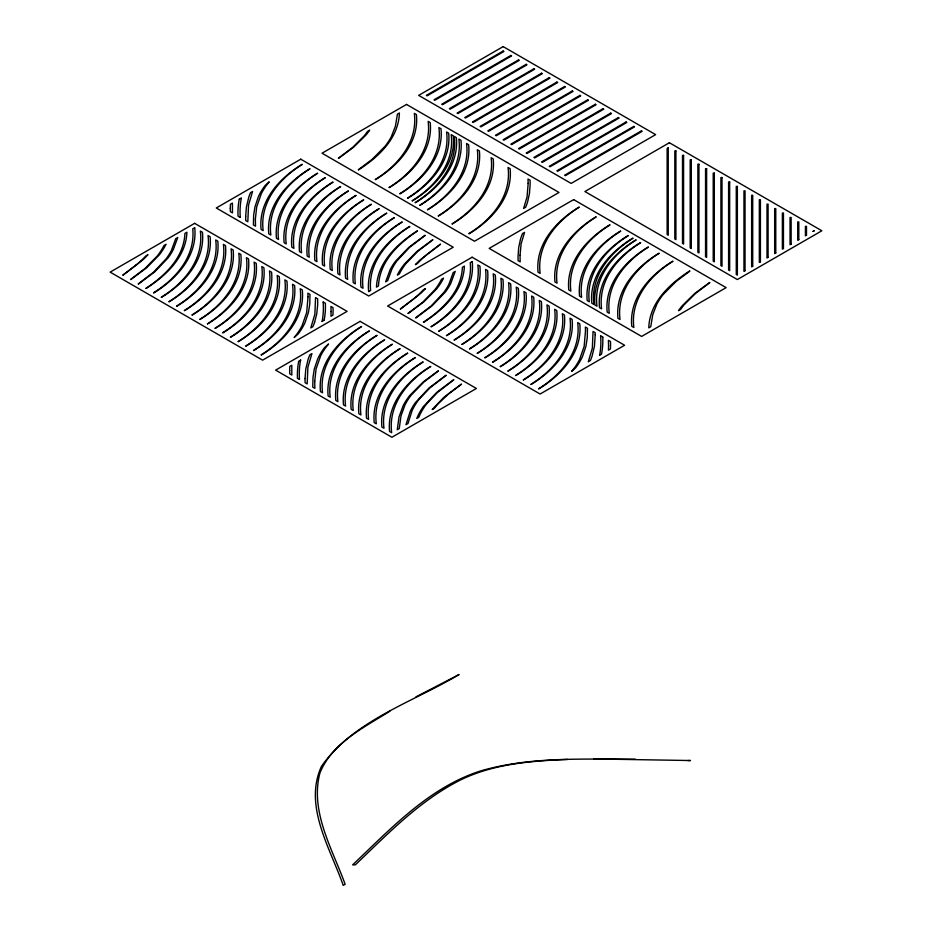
<?xml version="1.0" encoding="UTF-8"?>
<svg xmlns="http://www.w3.org/2000/svg" width="932" height="932" viewBox="0 0 932 932"><rect width="100%" height="100%" fill="white"/><g stroke="black" fill="none" stroke-linecap="round" stroke-linejoin="round"><path stroke-width="1.4" d="M314.62 322.181L316.705 314.061L317.661 304.939L317.661 298.799L315.564 297.588L314.853 314.294L310.799 327.901L312.849 326.724A138.111 79.733 0 0 0 314.62 322.181M423.478 406.515L436.607 392.5L453.569 379.732M136.095 265.119L122.861 275.033M302.259 164.486C279.495 178.373 259.504 202.326 263.185 230.635L261.088 229.423C258.269 201.021 279.449 178.117 302.038 164.358M309.937 168.925C287.184 182.8 267.181 206.764 270.863 235.062L268.765 233.85C265.946 205.459 287.126 182.555 309.715 168.797M317.626 173.364C294.861 187.239 274.858 211.191 278.551 239.501L276.454 238.289C273.624 209.898 294.815 186.994 317.393 173.236M325.303 177.802C302.539 191.677 282.547 215.63 286.229 243.939L284.132 242.728C281.313 214.325 302.492 191.421 325.082 177.662M161.271 297.215C184.035 283.328 204.026 259.376 200.345 231.066L202.442 232.278C205.261 260.68 184.082 283.584 161.492 297.343M332.98 182.229C310.228 196.104 290.225 220.069 293.918 248.378L291.809 247.166C288.99 218.764 310.17 195.86 332.759 182.101M168.948 301.642C191.712 287.767 211.704 263.814 208.022 235.505L210.119 236.716C212.95 265.107 191.759 288.011 169.181 301.77M340.669 186.668C317.905 200.543 297.914 224.507 301.595 252.805L299.498 251.593C296.667 223.202 317.859 200.298 340.436 186.54M176.637 306.08C199.39 292.205 219.393 268.241 215.7 239.943L217.808 241.155C220.628 269.546 199.448 292.45 176.859 306.209M348.347 191.107C325.583 204.982 305.591 228.934 309.273 257.244L307.176 256.032C304.356 227.641 325.536 204.725 348.125 190.967M184.315 310.519C207.079 296.632 227.07 272.68 223.389 244.37L225.486 245.582C228.305 273.985 207.125 296.889 184.536 310.647M375.247 179.492C397.999 165.616 418.002 141.652 414.309 113.355L416.418 114.566C419.237 142.957 398.057 165.861 375.468 179.62M356.024 195.534C333.272 209.409 313.268 233.373 316.962 261.682L314.865 260.471C312.034 232.068 333.213 209.164 355.803 195.405M191.992 314.946C214.756 301.071 234.759 277.119 231.066 248.809L233.163 250.021C235.994 278.412 214.803 301.327 192.225 315.074M363.713 199.972C340.949 213.847 320.957 237.811 324.639 266.109L322.542 264.898C319.711 236.507 340.902 213.603 363.492 199.844M199.681 319.385C222.433 305.51 242.436 281.546 238.755 253.248L240.852 254.459C243.671 282.85 222.492 305.754 199.902 319.513M389.075 187.472C411.827 173.597 431.831 149.644 428.137 121.335L430.235 122.546C433.065 150.937 411.886 173.853 389.296 187.6M371.39 204.411C348.626 218.286 328.635 242.238 332.316 270.548L330.219 269.336C327.4 240.945 348.58 218.03 371.169 204.271M207.358 323.823C230.122 309.937 250.114 285.984 246.432 257.675L248.529 258.886C251.349 287.289 230.169 310.193 207.58 323.952M399.828 193.681C422.58 179.806 442.584 155.854 438.89 127.544L440.999 128.756C443.818 157.147 422.639 180.062 400.049 193.809M379.068 208.838C356.315 222.713 336.312 246.677 340.005 274.987L337.908 273.775C335.077 245.372 356.257 222.468 378.846 208.71M215.036 328.25C237.8 314.375 257.803 290.423 254.11 262.113L256.207 263.325C259.038 291.716 237.858 314.632 215.269 328.379M407.505 198.12C430.269 184.245 450.261 160.281 446.579 131.983L448.676 133.194C451.496 161.585 430.316 184.489 407.727 198.248M386.757 213.277C363.993 227.152 344.001 251.116 347.683 279.414L345.586 278.202C342.766 249.811 363.946 226.907 386.535 213.148M222.725 332.689C245.477 318.814 265.48 294.85 261.799 266.552L263.896 267.764C266.715 296.155 245.535 319.059 222.946 332.817M412.119 200.776C434.871 186.901 454.874 162.949 451.181 134.639L453.29 135.851C456.109 164.242 434.929 187.157 412.34 200.904M415.183 202.559C437.947 188.672 457.95 164.719 454.257 136.41L456.354 137.621C459.185 166.024 437.993 188.928 415.416 202.687M394.434 217.715C371.682 231.59 351.679 255.543 355.36 283.852L353.263 282.641C350.444 254.25 371.623 231.334 394.213 217.587M230.402 337.128C253.166 323.241 273.158 299.288 269.476 270.979L271.573 272.191C274.404 300.593 253.213 323.497 230.623 337.256M419.796 205.215C442.56 191.34 462.552 167.376 458.87 139.078L460.967 140.289C463.787 168.68 442.607 191.584 420.017 205.343M402.123 222.142C379.359 236.017 359.356 259.981 363.049 288.291L360.952 287.079C358.121 258.677 379.312 235.773 401.89 222.014M238.091 341.555C260.844 327.68 280.847 303.727 277.154 275.418L279.25 276.629C282.081 305.02 260.902 327.936 238.312 341.683M427.473 209.653C450.238 195.778 470.241 171.814 466.548 143.505L468.645 144.716C471.476 173.119 450.284 196.023 427.706 209.782M245.768 345.993C268.533 332.118 288.524 308.154 284.843 279.856L286.94 281.068C289.759 309.459 268.579 332.363 245.99 346.122M438.226 215.863C460.99 201.988 480.994 178.024 477.3 149.714L479.398 150.926C482.228 179.328 461.049 202.232 438.459 215.991M253.446 350.432C276.21 336.557 296.201 312.593 292.52 284.283L294.617 285.495C297.448 313.898 276.256 336.802 253.679 350.56M261.135 354.859C283.887 340.984 303.89 317.031 300.197 288.722L302.294 289.934C305.125 318.325 283.945 341.24 261.356 354.987M452.055 223.843C474.819 209.968 494.81 186.004 491.129 157.706L493.226 158.918C496.057 187.309 474.866 210.213 452.288 223.971M468.959 233.594C491.723 219.719 511.715 195.767 508.033 167.457L510.13 168.669C512.95 197.06 491.77 219.975 469.18 233.722M361.616 326.643C338.852 340.518 318.861 364.482 322.542 392.78L320.445 391.568C317.614 363.177 338.805 340.273 361.395 326.515M369.293 331.081C346.541 344.957 326.538 368.909 330.219 397.218L328.122 396.007C325.303 367.616 346.483 344.7 369.072 330.942M376.982 335.508C354.218 349.383 334.215 373.348 337.908 401.657L335.811 400.445C332.98 372.043 354.16 349.139 376.749 335.38M384.66 339.947C361.896 353.822 341.904 377.786 345.586 406.084L343.489 404.872C340.669 376.481 361.849 353.577 384.438 339.819M579.215 207.254C556.462 221.129 536.459 245.093 540.141 273.391L538.044 272.179C535.224 243.788 556.404 220.884 578.993 207.125M392.337 344.386C369.585 358.261 349.582 382.213 353.263 410.523L351.166 409.311C348.347 380.92 369.526 358.005 392.116 344.257M400.026 348.813C377.262 362.688 357.259 386.652 360.952 414.961L358.855 413.75C356.024 385.347 377.215 362.443 399.793 348.685M596.119 217.005C573.355 230.891 553.363 254.844 557.045 283.153L554.948 281.942C552.117 253.539 573.308 230.635 595.898 216.876M438.751 331.081C461.515 317.206 481.518 293.242 477.825 264.944L479.922 266.156C482.753 294.547 461.573 317.451 438.984 331.21M407.703 353.251C384.939 367.126 364.948 391.091 368.629 419.388L366.532 418.177C363.713 389.786 384.893 366.882 407.482 353.123M446.44 335.52C469.192 321.645 489.195 297.681 485.514 269.371L487.611 270.583C490.43 298.986 469.25 321.889 446.661 335.648M415.381 357.69C392.628 371.565 372.625 395.517 376.318 423.827L374.21 422.615C371.39 394.224 392.57 371.309 415.159 357.562M609.947 224.996C587.183 238.872 567.192 262.824 570.873 291.134L568.776 289.922C565.945 261.531 587.137 238.615 609.714 224.868M454.117 339.947C476.881 326.072 496.873 302.119 493.191 273.81L495.288 275.022C498.119 303.413 476.928 326.328 454.338 340.087M423.07 362.117C400.306 375.992 380.314 399.956 383.996 428.266L381.899 427.054C379.068 398.651 400.259 375.747 422.837 361.989M620.7 231.206C597.936 245.081 577.945 269.033 581.626 297.343L579.529 296.131C576.698 267.74 597.89 244.825 620.479 231.066M461.806 344.386C484.558 330.51 504.562 306.546 500.868 278.249L502.965 279.46C505.796 307.851 484.617 330.755 462.027 344.514M430.747 366.556C407.983 380.431 387.992 404.395 391.673 432.693L389.576 431.481C386.757 403.09 407.936 380.186 430.526 366.427M628.378 235.633C605.614 249.508 585.622 273.472 589.304 301.782L587.207 300.57C584.387 272.167 605.567 249.263 628.156 235.505M469.483 348.824C492.247 334.949 512.239 310.985 508.557 282.676L510.654 283.887C513.474 312.29 492.294 335.194 469.705 348.952M632.991 238.301C610.227 252.176 590.236 276.128 593.917 304.438L591.82 303.226C588.989 274.835 610.18 251.92 632.758 238.173M636.055 240.072C613.303 253.947 593.3 277.911 596.993 306.209L594.896 304.997C592.065 276.606 613.244 253.702 635.834 239.943M477.161 353.251C499.925 339.376 519.916 315.424 516.235 287.114L518.332 288.326C521.163 316.729 499.971 339.632 477.394 353.391M640.668 242.728C617.904 256.615 597.913 280.567 601.594 308.876L599.497 307.665C596.678 279.262 617.858 256.358 640.447 242.6M484.85 357.69C507.602 343.815 527.605 319.862 523.912 291.553L526.009 292.764C528.84 321.156 507.66 344.059 485.071 357.818M648.346 247.166C625.593 261.042 605.59 285.006 609.283 313.303L607.186 312.092C604.355 283.701 625.535 260.797 648.124 247.038M492.527 362.129C515.291 348.253 535.283 324.289 531.601 295.992L533.698 297.192C536.517 325.594 515.338 348.498 492.748 362.257M659.11 253.376C636.346 267.251 616.343 291.215 620.036 319.513L617.939 318.301C615.108 289.91 636.3 267.006 658.877 253.248M500.204 366.556C522.968 352.68 542.972 328.728 539.279 300.419L541.375 301.63C544.206 330.033 523.015 352.937 500.437 366.695M507.893 370.994C530.646 357.119 550.649 333.167 546.956 304.857L549.065 306.069C551.884 334.46 530.704 357.364 508.115 371.122M672.927 261.356C650.175 275.231 630.172 299.195 633.865 327.505L631.768 326.293C628.937 297.89 650.117 274.987 672.706 261.228M515.571 375.433C538.335 361.558 558.326 337.594 554.645 309.296L556.742 310.507C559.561 338.898 538.381 361.802 515.792 375.561M523.248 379.872C546.012 365.985 566.015 342.032 562.322 313.723L564.419 314.934C567.25 343.337 546.059 366.241 523.481 380M530.937 384.299C553.69 370.423 573.693 346.471 570.011 318.162L572.108 319.373C574.928 347.764 553.748 370.668 531.158 384.427M538.614 388.737C561.379 374.862 581.37 350.898 577.689 322.6L579.786 323.812C582.605 352.203 561.425 375.107 538.836 388.865M153.594 292.776C175.565 279.157 195.51 256.428 192.761 228.864L194.637 227.781M409.8 226.581C387.828 240.188 367.872 262.929 370.621 290.493L368.746 291.576M431.073 326.643C453.045 313.036 473.002 290.306 470.252 262.731L472.128 261.647M145.905 288.338C164.964 275.849 183.907 257.663 184.92 233.384L186.924 232.231C185.899 257.337 165.838 275.755 146.126 288.466M358.342 169.74L372.334 159.186L385.067 146.266A129.397 74.7 0 0 0 391.382 136.55L395.448 126.088L397.405 114.135L399.397 112.982C398.651 138.344 378.474 157.077 358.564 169.869M417.478 231.02C398.43 243.508 379.487 261.694 378.474 285.973L376.47 287.126C377.495 262.02 397.545 243.59 417.256 230.891M423.396 322.216C442.444 309.715 461.387 291.53 462.412 267.263L464.404 266.109C463.379 291.215 443.329 309.634 423.617 322.344M438.424 370.994L424.107 381.817L411.222 395.086A129.268 74.63 0 0 0 404.919 405.117L400.97 415.998L399.257 428.58L397.265 429.734L399.024 416.907L403.102 405.828A129.362 74.688 0 0 1 409.649 395.611L423.116 382.038L438.203 370.866M689.831 271.119L675.84 281.662L663.106 294.582A129.397 74.7 0 0 0 656.792 304.298L652.726 314.76L650.769 326.713L648.777 327.866C649.522 302.504 669.7 283.782 689.61 270.991M138.227 283.911L153.582 272.179L166.28 258.688A129.059 74.513 0 0 0 171.371 250.498L175.729 238.697L177.744 237.532L173.259 249.636A129.094 74.537 0 0 1 167.981 258.013L154.689 271.876L138.449 284.039M425.167 235.447L409.8 247.178L397.102 260.669A129.059 74.513 0 0 0 392.011 268.859L387.654 280.66L385.638 281.825L390.124 269.721A129.094 74.537 0 0 1 395.401 261.344L408.694 247.481L424.934 235.318M415.707 317.777L431.073 306.057L443.772 292.555A129.059 74.513 0 0 0 448.863 284.377L453.22 272.563L455.235 271.398L450.75 283.503A129.094 74.537 0 0 1 445.473 291.891L432.18 305.754L415.94 317.905M446.113 375.421L430.036 387.782L419.167 399.176A129.536 74.781 0 0 0 412.037 410.744L407.983 423.547L405.979 424.701L410.138 411.606A129.28 74.642 0 0 1 415.357 402.682L428.918 388.085L445.892 375.293M453.791 379.86L437.819 392.127L426.984 403.44A129.606 74.828 0 0 0 419.843 414.903L418.794 417.303L416.755 418.48L417.827 416.01A129.327 74.665 0 0 1 423.466 406.515M130.55 279.472L145.31 268.253L157.368 255.869A129.501 74.77 0 0 0 163.997 245.477L166.036 244.289A129.571 74.805 0 0 1 159.174 255.042L146.499 267.88L130.771 279.6M432.844 239.885L418.072 251.104L406.014 263.488A129.501 74.77 0 0 0 399.397 273.88L397.347 275.068A129.571 74.805 0 0 1 404.22 264.315L416.884 251.477L432.623 239.757M408.03 313.338L422.802 302.131L434.86 289.747A129.501 74.77 0 0 0 441.477 279.344L443.527 278.155A129.571 74.805 0 0 1 436.654 288.92L423.99 301.747L408.251 313.467M338.374 158.207L352.447 147.582L363.934 136.165A132.076 76.261 0 0 0 367.604 131.342L369.701 130.131A132.053 76.238 0 0 1 365.857 135.187L353.729 147.116L338.596 158.335M153.815 292.904C176.404 279.146 197.584 256.242 194.753 227.851M409.579 226.453C386.99 240.211 365.81 263.115 368.629 291.506M431.295 326.771C453.884 313.024 475.064 290.108 472.244 261.717M709.8 282.641L695.726 293.265L684.239 304.682A132.076 76.261 0 0 0 680.57 309.517L678.484 310.717A132.053 76.238 0 0 1 682.317 305.673L694.445 293.731L709.578 282.512M461.468 384.299L448.7 393.817L437.877 404.069A136.34 78.707 0 0 0 434.289 408.367L432.18 409.579L443.725 397.428L461.247 384.17M440.521 244.324L427.287 254.238A161.329 93.142 0 0 0 417.548 263.383L415.404 264.641A150.937 87.142 0 0 1 420.192 259.818L440.3 244.196M400.352 308.911L413.587 298.997A161.329 93.142 0 0 0 423.326 289.84L425.47 288.594A150.937 87.142 0 0 1 420.682 293.417L400.574 309.04M123.082 275.161L143.202 259.539A150.937 87.142 0 0 0 147.978 254.716L145.823 255.962A161.329 93.142 0 0 1 136.084 265.119M389.844 711.221C363.899 727.624 332.095 742.792 319.932 773.012C309.727 811.562 332.503 849.238 345.143 884.293L343.232 885.4C330.394 848.504 303.238 805.912 321.493 766.267C354.009 720.133 412.515 702.379 459.092 674.523L415.928 696.915M239.349 199.099L241.365 197.934A219.288 126.612 0 0 0 240.258 217.319M322.029 321.423L324.033 320.258M300.721 360.078L298.706 361.243A211.89 122.325 0 0 0 297.483 378.264M599.509 355.29L601.524 354.137A211.89 122.325 0 0 0 602.748 337.116M567.646 759.44C531.124 760.873 493.377 763.809 460.07 780.189C419.645 800.704 387.7 833.884 355.337 864.849L352.622 864.873C390.939 828.571 429.233 787.179 481.063 770.799C531.042 756.388 583.851 759.463 635.263 759.161M687.793 760.559L690.507 760.535L593.847 758.928M600.732 335.904L602.829 337.116M240.141 217.331L238.044 216.119A211.89 122.325 0 0 1 239.268 199.087M323.241 302.026L325.35 303.238A211.89 122.325 0 0 1 324.126 320.27M297.401 378.264L299.498 379.475A219.288 126.612 0 0 1 300.593 360.078M323.124 302.026A219.288 126.612 0 0 1 322.146 321.435M600.616 335.904A219.288 126.612 0 0 1 599.637 355.302M230.309 208.325L230.367 211.68L232.464 212.892L232.429 203.094L230.425 204.248L230.309 208.325M245.675 216.399L245.722 220.546L247.819 221.758L248.541 205.063L252.584 191.456L250.545 192.633A138.111 79.733 0 0 0 248.762 197.176L246.409 207.032L245.675 216.399M255.368 219.09L255.508 226.196L253.411 224.985L253.632 215.339L254.949 206.881L258.327 196.827A129.618 74.84 0 0 1 265.294 185.317L269.22 181.845L267.333 184.198A129.303 74.653 0 0 0 261.275 193.751L256.719 206.822L255.368 219.09M289.666 370.47L289.724 373.837L291.821 375.037L291.786 365.239L289.782 366.392L289.666 370.47M305.032 378.543L305.079 382.702L307.176 383.914L307.898 367.208L311.94 353.601L309.902 354.777A138.111 79.733 0 0 0 308.119 359.321L305.766 369.177L305.032 378.543M308.026 296.807L306.663 312.535L302.108 325.606A129.303 74.653 0 0 1 296.05 335.159L294.163 337.512L298.1 334.029A129.618 74.84 0 0 0 305.055 322.53L308.434 312.476L309.762 304.018L309.983 294.372L307.886 293.161L308.026 296.807M314.725 381.246L314.865 388.353L312.768 387.141L312.989 377.483L314.305 369.025L317.684 358.983A129.618 74.84 0 0 1 324.651 347.473L328.577 344.001L326.689 346.343A129.303 74.653 0 0 0 320.631 355.908L316.076 368.967L314.725 381.246M331.093 311.544L330.965 316.263L332.957 315.109L333.085 310.566L333.027 307.677L330.93 306.465L331.093 311.544M585.517 330.685L584.154 346.401L579.587 359.472A129.303 74.653 0 0 1 573.541 369.037L571.654 371.379L575.58 367.907A129.618 74.84 0 0 0 582.547 356.397L585.925 346.343L587.242 337.897L587.463 328.239L585.366 327.027L585.517 330.685M595.198 334.786L594.465 346.203L592.111 356.059A138.111 79.733 0 0 1 590.329 360.591L588.29 361.779L592.333 348.172L593.055 331.466L595.152 332.677L595.198 334.786M608.573 345.423L608.445 350.141L610.448 348.987L610.565 344.432L610.507 341.543L608.41 340.331L608.573 345.423M520.021 255.31L520.173 261.857L518.076 260.645L518.029 256.638L518.693 247.551L520.417 239.501A141.699 81.806 0 0 1 522.526 233.559L524.565 232.383L521.116 243.869L520.021 255.31M528.153 183.429L527.058 196.99L523.609 208.465L525.648 207.288A141.699 81.806 0 0 0 527.757 201.359L529.481 193.297L530.145 184.21L530.098 180.202L528.001 178.991L528.153 183.429M300.768 159.197L216.271 207.987L368.746 296.015L453.243 247.225L300.768 159.197M194.637 223.342L110.139 272.121L262.614 360.16L347.112 311.37L194.637 223.342M503.163 46.6L418.666 95.379L571.141 183.418L655.639 134.627L503.163 46.6M406.538 104.431L322.041 153.209L474.516 241.237L559.014 192.458L406.538 104.431M503.163 51.039L426.343 95.379L427.112 95.833L503.932 51.481L503.163 51.039M510.841 55.466L434.032 99.817L434.79 100.26L511.61 55.908L510.841 55.466M518.53 59.904L441.71 104.256L442.479 104.699L519.287 60.347L518.53 59.904M526.207 64.343L449.387 108.683L450.156 109.137L526.976 64.786L526.207 64.343M533.885 68.77L457.076 113.121L457.845 113.564L534.653 69.213L533.885 68.77M541.574 73.209L464.753 117.56L465.522 118.003L542.342 73.651L541.574 73.209M549.251 77.647L472.431 121.999L473.2 122.441L550.02 78.09L549.251 77.647M556.928 82.074L480.12 126.426L480.889 126.869L557.697 82.517L556.928 82.074M564.617 86.513L487.797 130.864L488.566 131.307L565.386 86.956L564.617 86.513M572.295 90.952L495.475 135.303L496.243 135.746L573.063 91.394L572.295 90.952M579.972 95.379L503.163 139.73L503.932 140.173L580.741 95.833L579.972 95.379M587.661 99.817L510.841 144.169L511.61 144.611L588.43 100.26L587.661 99.817M595.338 104.256L518.53 148.607L519.287 149.05L596.107 104.699L595.338 104.256M603.016 108.683L526.207 153.034L526.976 153.477L603.785 109.137L603.016 108.683M610.705 113.121L533.885 157.473L534.653 157.916L611.474 113.564L610.705 113.121M618.382 117.56L541.574 161.912L542.342 162.354L619.151 118.003L618.382 117.56M626.071 121.999L549.251 166.339L550.02 166.781L626.828 122.441L626.071 121.999M633.748 126.426L556.928 170.777L557.697 171.22L634.517 126.869L633.748 126.426M641.426 130.864L564.617 175.216L565.386 175.659L642.195 131.307L641.426 130.864M360.125 321.354L275.627 370.132L391.906 437.259L476.403 388.481L360.125 321.354M669.386 142.736L584.888 191.526L737.363 279.553L821.861 230.763L669.386 142.736M472.128 257.22L387.63 305.999L540.106 394.026L624.603 345.248L472.128 257.22M573.658 199.611L489.16 248.39L641.635 336.429L726.133 287.639L573.658 199.611M668.232 147.839L667.137 148.468L667.137 234.573L668.232 235.202L668.232 147.839M745.041 270.688L743.957 271.305L743.957 190.85L745.041 190.85L745.041 270.688M752.718 266.249L751.635 266.878L751.635 195.289L752.718 195.289L752.718 266.249M760.407 261.81L759.324 262.44L759.324 199.728L760.407 199.728L760.407 261.81M768.084 257.383L767.001 258.001L767.001 204.155L768.084 204.155L768.084 257.383M775.774 252.945L774.678 253.574L774.678 208.593L775.774 208.593L775.774 252.945M783.451 248.506L782.367 249.135L782.367 213.032L783.451 213.032L783.451 248.506M791.128 244.079L790.045 244.697L790.045 217.459L791.128 217.459L791.128 244.079M798.817 239.641L797.722 240.27L797.722 221.898L798.817 221.898L798.817 239.641M806.495 235.202L805.411 235.831L805.411 226.336L806.495 226.336L806.495 235.202M814.172 230.763L813.088 231.392L814.172 230.763M675.91 150.937L674.826 150.937L674.826 239.011L675.91 239.641L675.91 150.937M683.587 155.376L682.504 155.376L682.504 243.45L683.587 244.079L683.587 155.376M691.276 159.815L690.181 159.815L690.181 247.877L691.276 248.506L691.276 159.815M698.953 164.242L697.87 164.242L697.87 252.316L698.953 252.945L698.953 164.242M706.631 168.68L705.547 168.68L705.547 256.754L706.631 257.383L706.631 168.68M714.32 173.119L713.225 173.119L713.225 261.181L714.32 261.81L714.32 173.119M721.997 177.546L720.914 177.546L720.914 265.62L721.997 266.249L721.997 177.546M729.674 181.985L728.591 181.985L728.591 270.059L729.674 270.688L729.674 181.985M737.363 186.423L736.268 186.423L736.268 274.486L737.363 275.115L737.363 186.423"/></g></svg>
